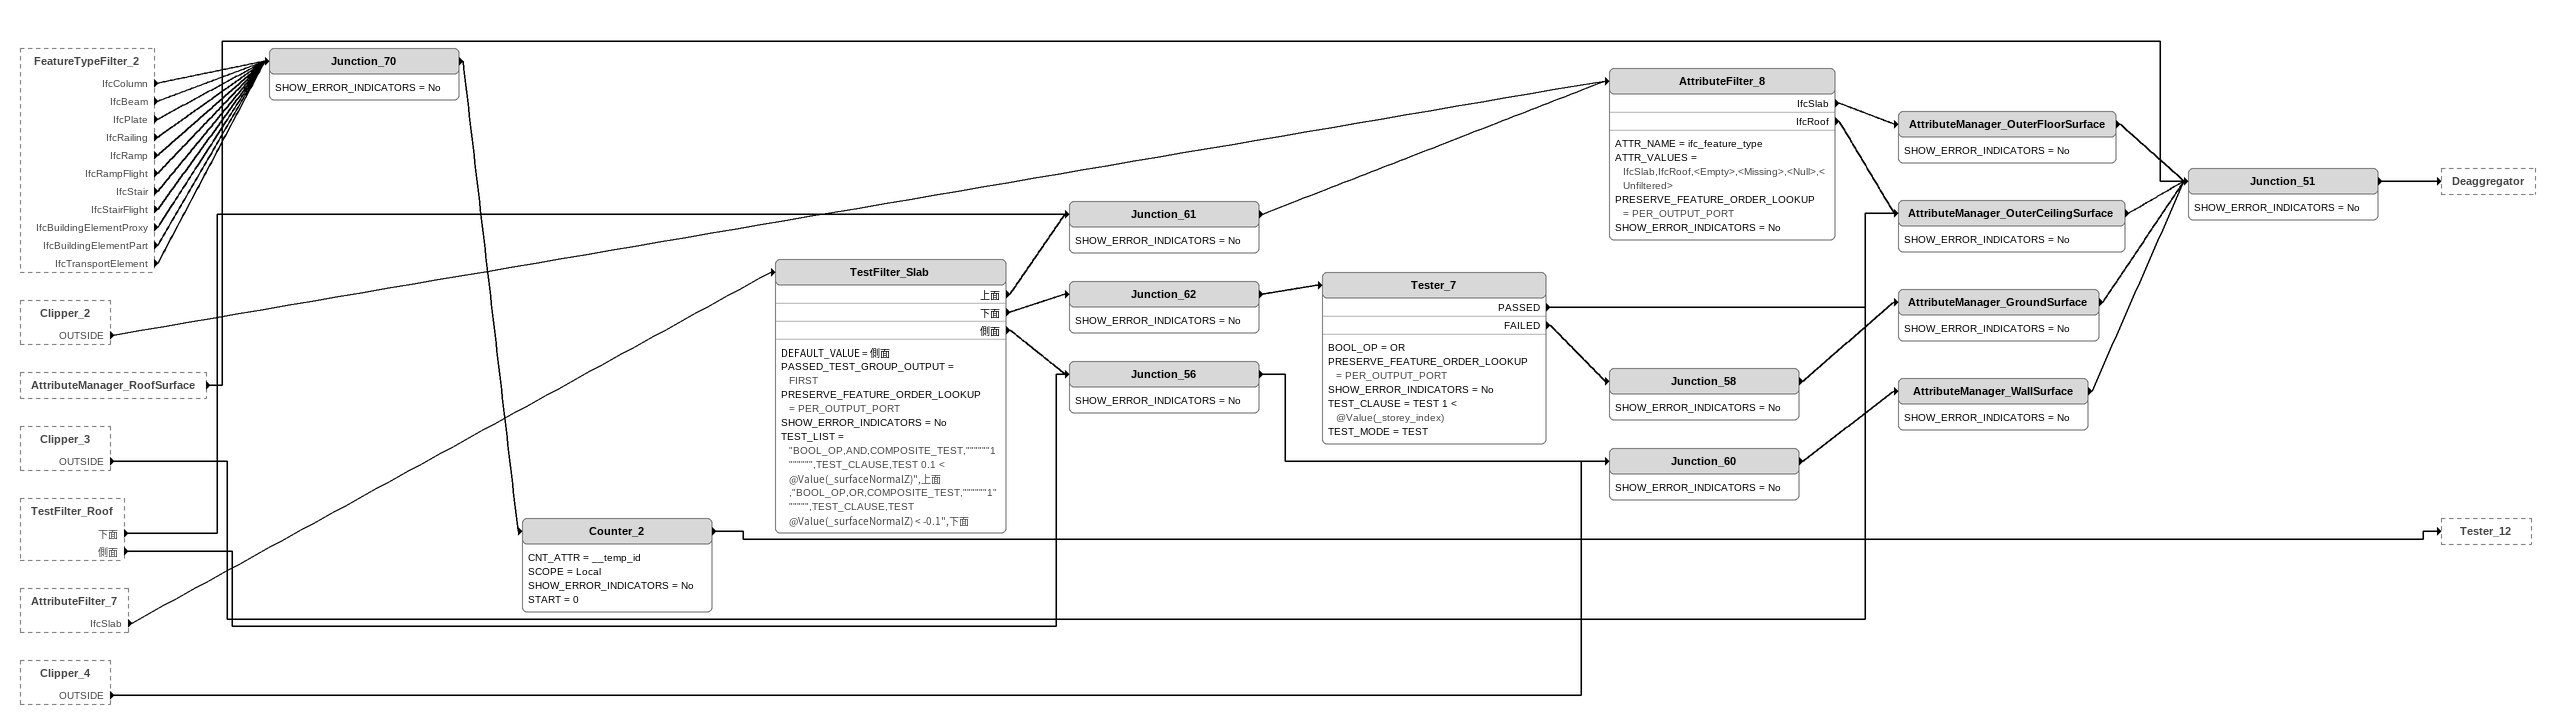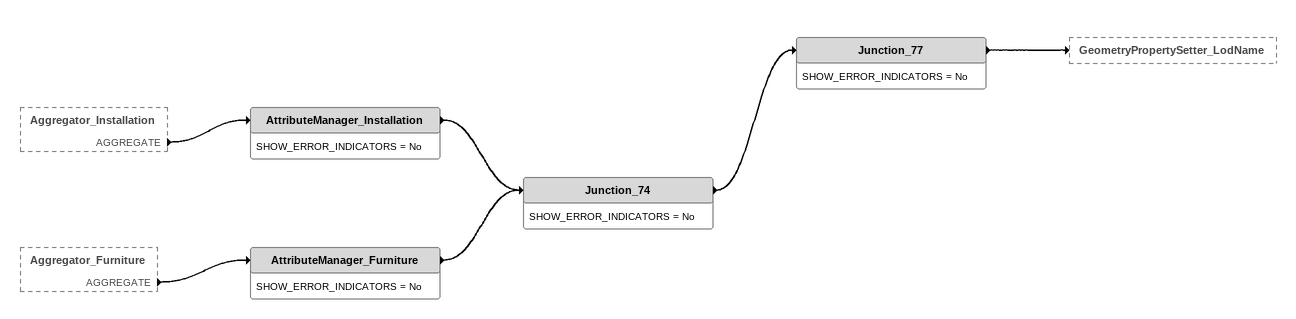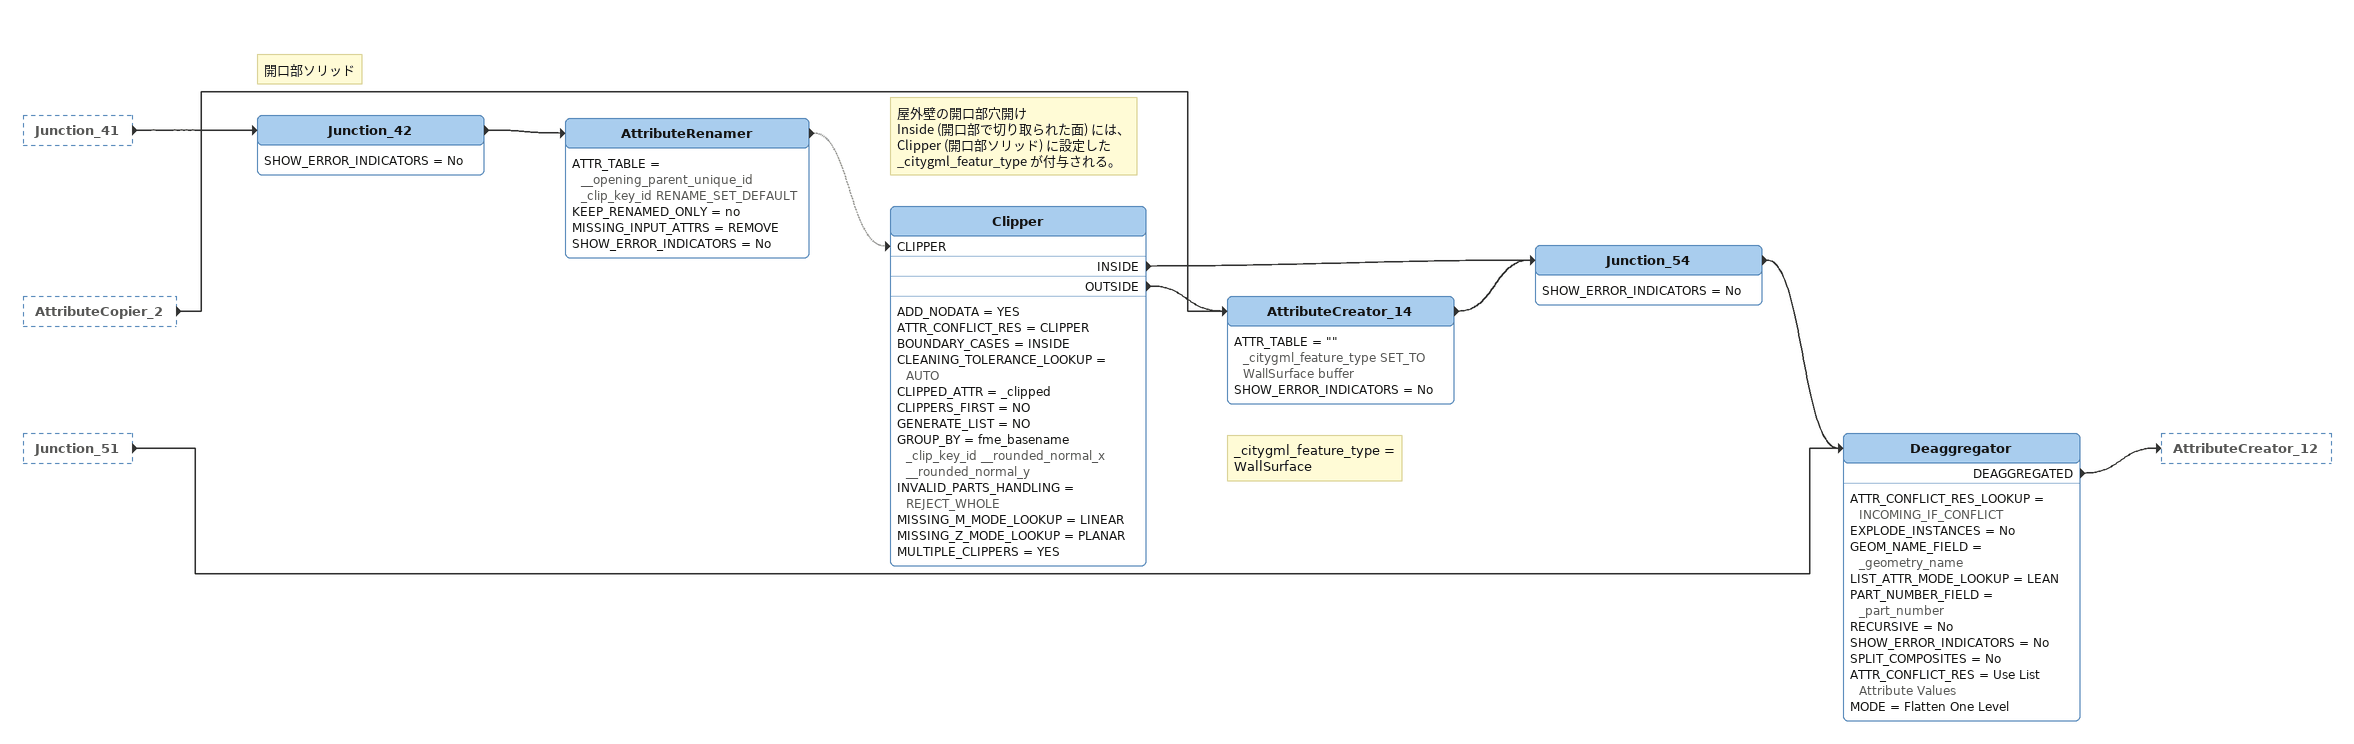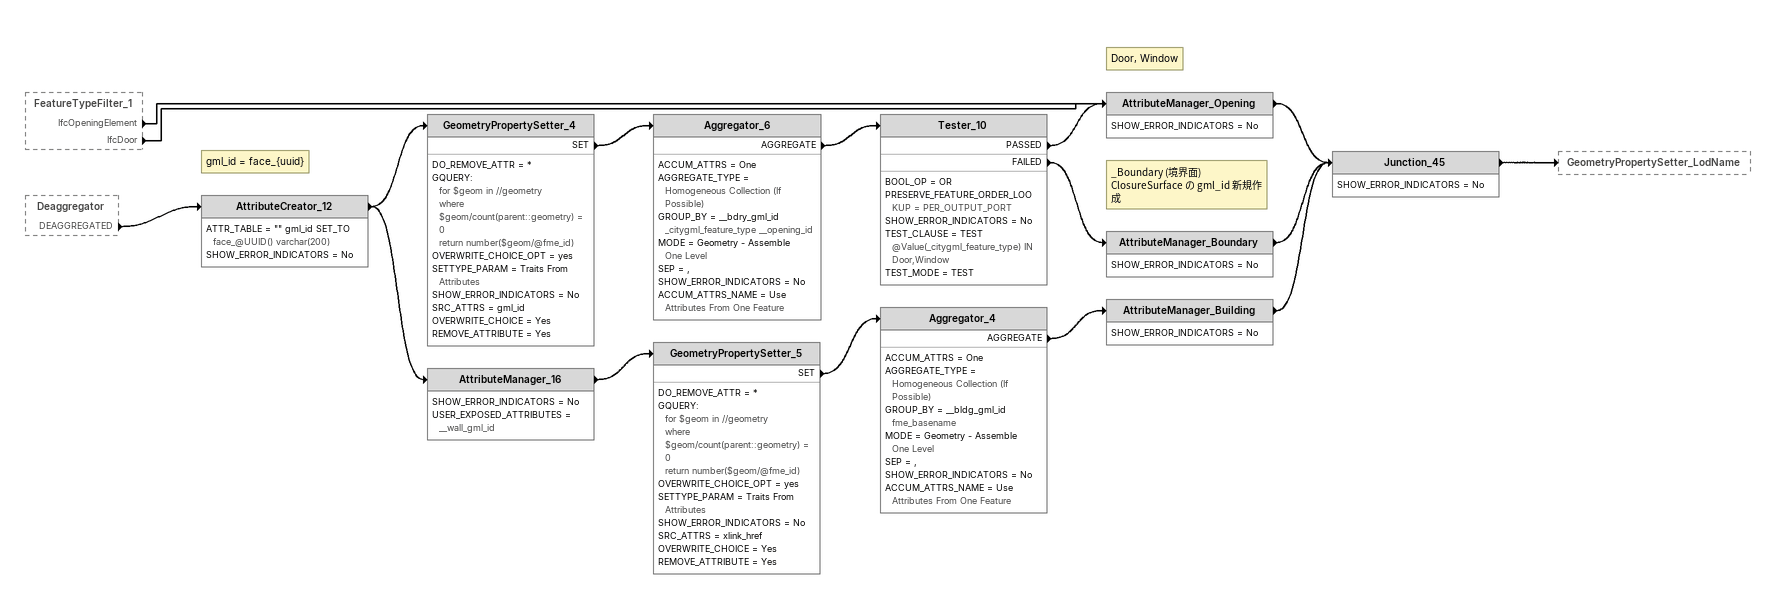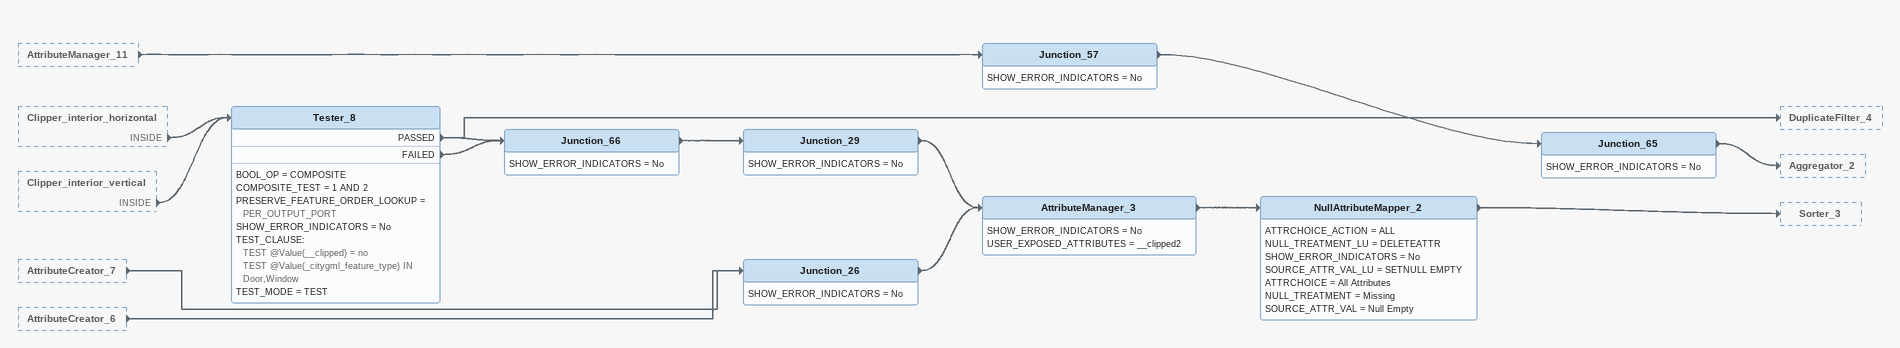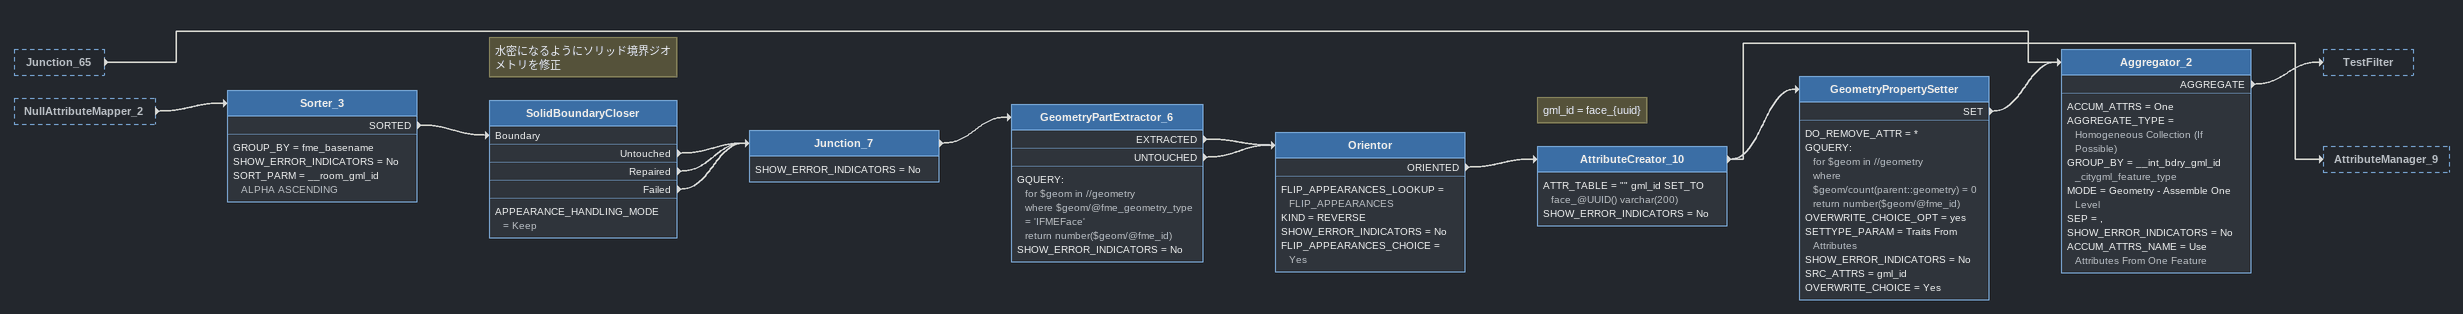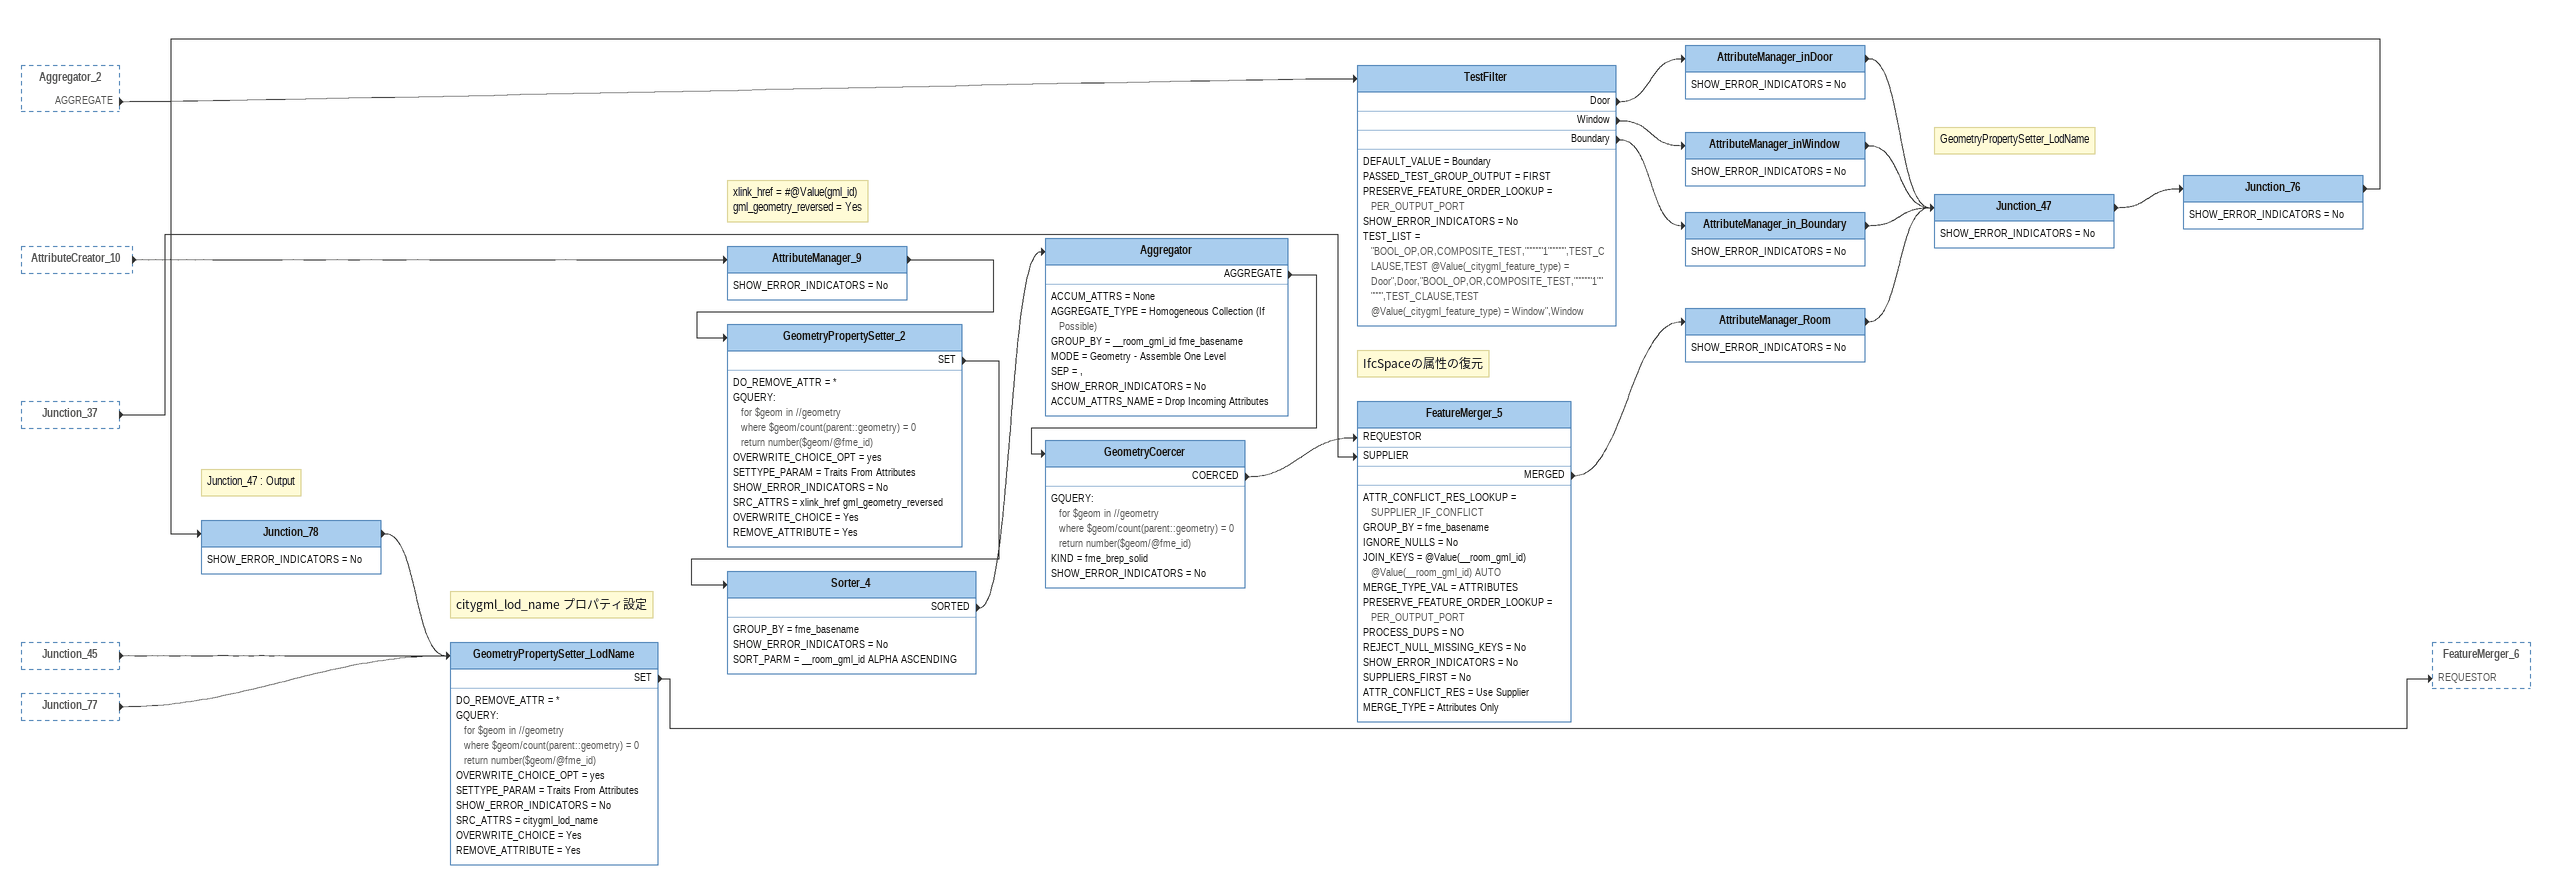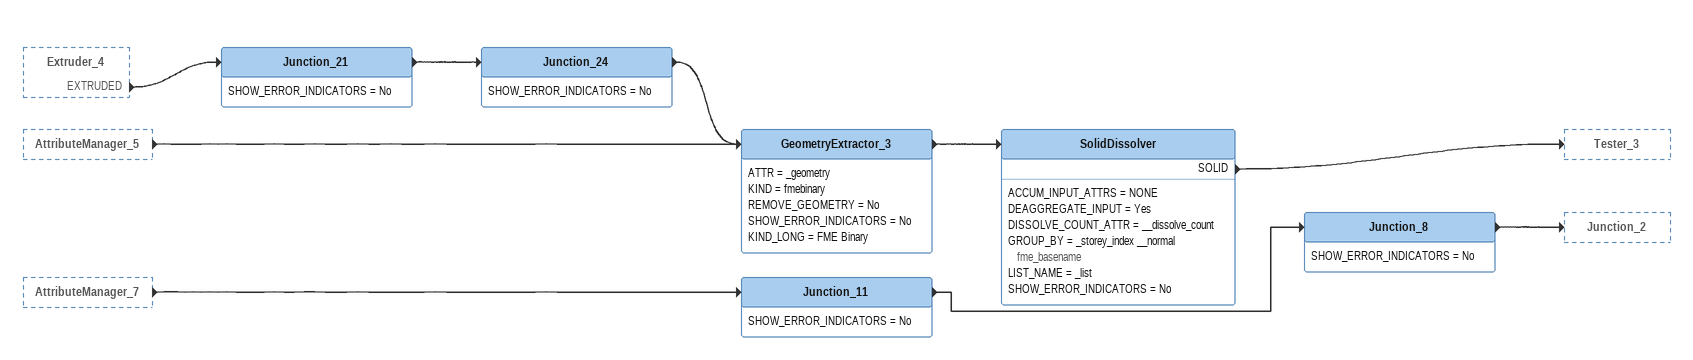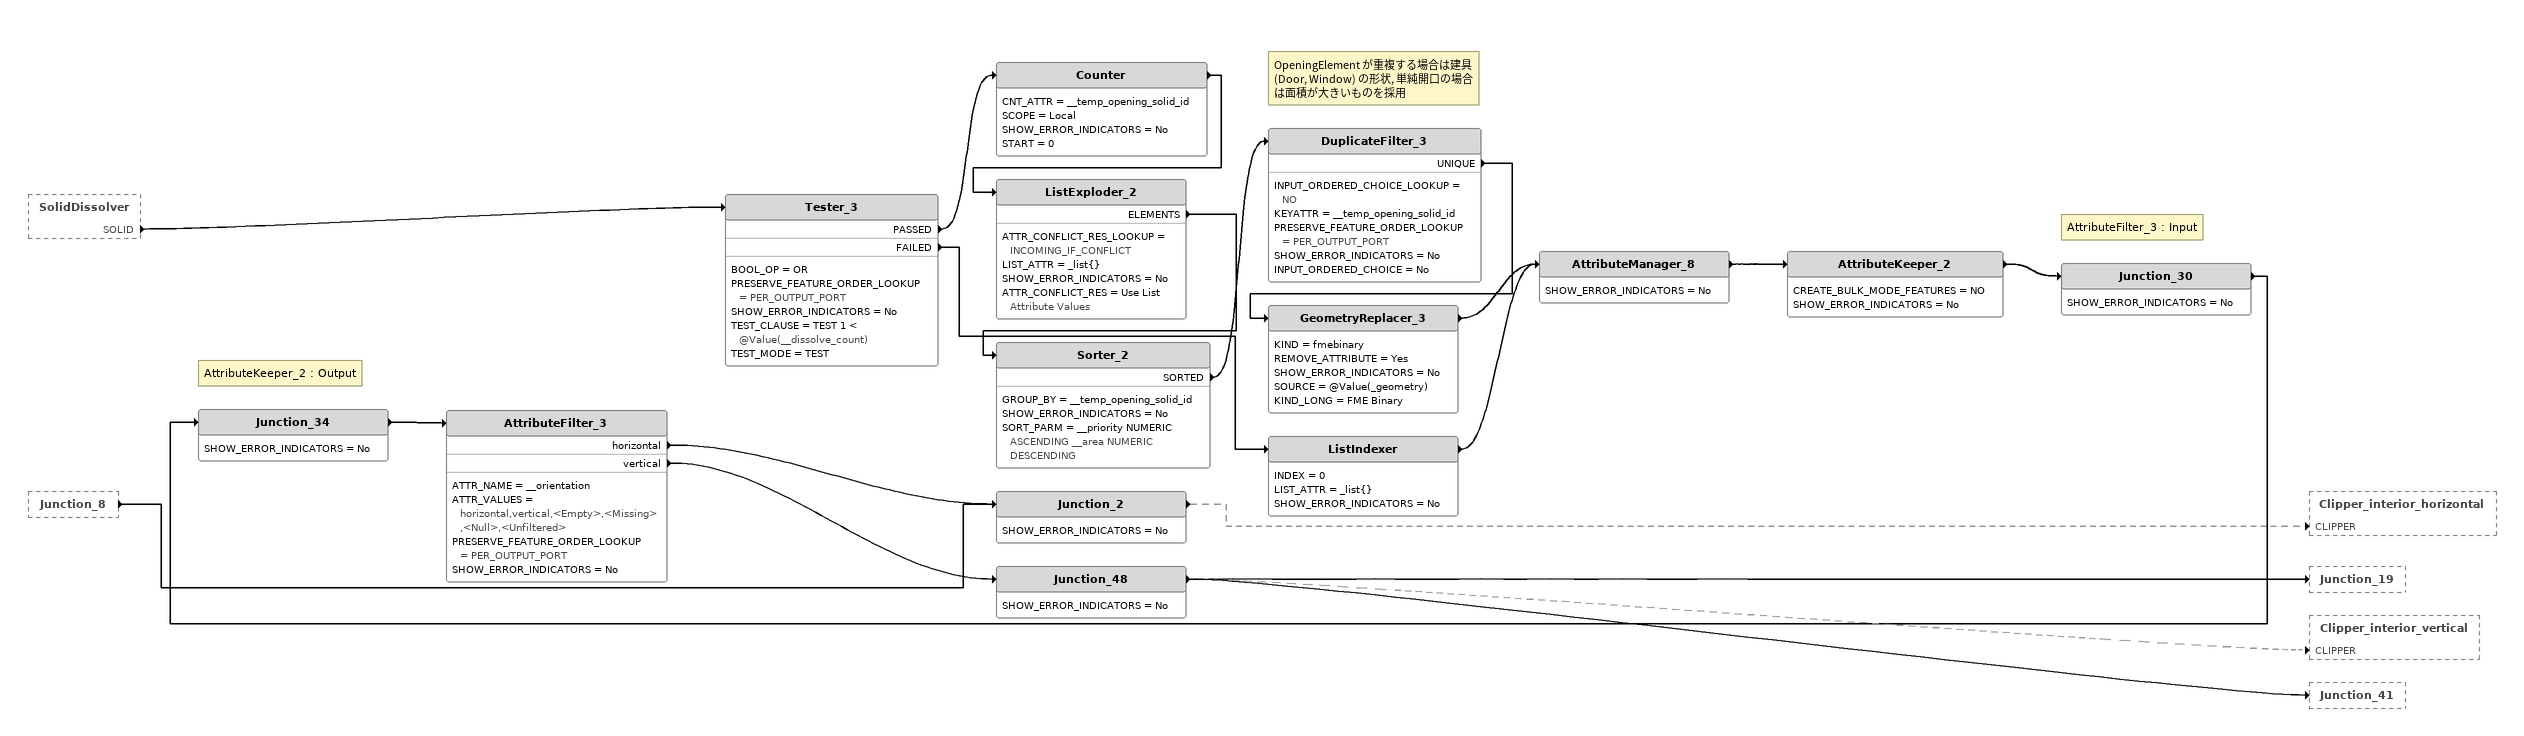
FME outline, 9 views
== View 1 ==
FeatureTypeFilter_2 [outside]
    IfcColumn -> Junction_70
    IfcBeam -> Junction_70
    IfcPlate -> Junction_70
    IfcRailing -> Junction_70
    IfcRamp -> Junction_70
    IfcRampFlight -> Junction_70
    IfcStair -> Junction_70
    IfcStairFlight -> Junction_70
    IfcBuildingElementProxy -> Junction_70
    IfcBuildingElementPart -> Junction_70
    IfcTransportElement -> Junction_70
Clipper_2 [outside]
    OUTSIDE -> AttributeFilter_8
AttributeManager_RoofSurface [outside]
    -> Junction_51
Clipper_3 [outside]
    OUTSIDE -> AttributeManager_OuterCeilingSurface
TestFilter_Roof [outside]
    下面 -> Junction_61
    側面 -> Junction_56
AttributeFilter_7 [outside]
    IfcSlab -> TestFilter_Slab
Clipper_4 [outside]
    OUTSIDE -> Junction_60
TestFilter_Slab
    DEFAULT_VALUE = 側面
    PASSED_TEST_GROUP_OUTPUT = FIRST
    PRESERVE_FEATURE_ORDER_LOOKUP = PER_OUTPUT_PORT
    SHOW_ERROR_INDICATORS = No
    TEST_LIST = "BOOL_OP,AND,COMPOSITE_TEST,""""""1"""""",TEST_CLAUSE,TEST 0.1 < @Value(_surfaceNormalZ)",上面,"BOOL_OP,OR,COMPOSITE_TEST,""""""1"""""",TEST_CLAUSE,TEST @Value(_surfaceNormalZ) < -0.1",下面
    上面 -> Junction_61
    下面 -> Junction_62
    側面 -> Junction_56
Junction_61
    SHOW_ERROR_INDICATORS = No
    -> AttributeFilter_8
AttributeFilter_8
    ATTR_NAME = ifc_feature_type
    ATTR_VALUES = IfcSlab,IfcRoof,<Empty>,<Missing>,<Null>,<Unfiltered>
    PRESERVE_FEATURE_ORDER_LOOKUP = PER_OUTPUT_PORT
    SHOW_ERROR_INDICATORS = No
    IfcSlab -> AttributeManager_OuterFloorSurface
    IfcRoof -> AttributeManager_OuterCeilingSurface
AttributeManager_OuterFloorSurface
    SHOW_ERROR_INDICATORS = No
    -> Junction_51
Junction_62
    SHOW_ERROR_INDICATORS = No
    -> Tester_7
Tester_7
    BOOL_OP = OR
    PRESERVE_FEATURE_ORDER_LOOKUP = PER_OUTPUT_PORT
    SHOW_ERROR_INDICATORS = No
    TEST_CLAUSE = TEST 1 < @Value(_storey_index)
    TEST_MODE = TEST
    PASSED -> AttributeManager_OuterCeilingSurface
    FAILED -> Junction_58
AttributeManager_OuterCeilingSurface
    SHOW_ERROR_INDICATORS = No
    -> Junction_51
Junction_58
    SHOW_ERROR_INDICATORS = No
    -> AttributeManager_GroundSurface
AttributeManager_GroundSurface
    SHOW_ERROR_INDICATORS = No
    -> Junction_51
Junction_56
    SHOW_ERROR_INDICATORS = No
    -> Junction_60
Junction_60
    SHOW_ERROR_INDICATORS = No
    -> AttributeManager_WallSurface
AttributeManager_WallSurface
    SHOW_ERROR_INDICATORS = No
    -> Junction_51
Junction_51
    SHOW_ERROR_INDICATORS = No
    -> Deaggregator
Junction_70
    SHOW_ERROR_INDICATORS = No
    -> Counter_2
Counter_2
    CNT_ATTR = __temp_id
    SCOPE = Local
    SHOW_ERROR_INDICATORS = No
    START = 0
    -> Tester_12

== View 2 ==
Aggregator_Installation [outside]
    AGGREGATE -> AttributeManager_Installation
Aggregator_Furniture [outside]
    AGGREGATE -> AttributeManager_Furniture
AttributeManager_Installation
    SHOW_ERROR_INDICATORS = No
    -> Junction_74
AttributeManager_Furniture
    SHOW_ERROR_INDICATORS = No
    -> Junction_74
Junction_74
    SHOW_ERROR_INDICATORS = No
    -> Junction_77
Junction_77
    SHOW_ERROR_INDICATORS = No
    -> GeometryPropertySetter_LodName

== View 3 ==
Junction_41 [outside]
    -> Junction_42
AttributeCopier_2 [outside]
    -> AttributeCreator_14
Junction_51 [outside]
    -> Deaggregator
Note: 開口部ソリッド
Junction_42
    SHOW_ERROR_INDICATORS = No
    -> AttributeRenamer
AttributeRenamer
    ATTR_TABLE = __opening_parent_unique_id _clip_key_id RENAME_SET_DEFAULT
    KEEP_RENAMED_ONLY = no
    MISSING_INPUT_ATTRS = REMOVE
    SHOW_ERROR_INDICATORS = No
    -> Clipper [CLIPPER] [off]
Note: 屋外壁の開口部穴開け / Inside (開口部で切り取られた面) には、Clipper (開口部ソリッド) に設定した _citygml_featur_type が付与される。
Clipper
    ADD_NODATA = YES
    ATTR_CONFLICT_RES = CLIPPER
    BOUNDARY_CASES = INSIDE
    CLEANING_TOLERANCE_LOOKUP = AUTO
    CLIPPED_ATTR = _clipped
    CLIPPERS_FIRST = NO
    GENERATE_LIST = NO
    GROUP_BY = fme_basename _clip_key_id __rounded_normal_x __rounded_normal_y
    INVALID_PARTS_HANDLING = REJECT_WHOLE
    MISSING_M_MODE_LOOKUP = LINEAR
    MISSING_Z_MODE_LOOKUP = PLANAR
    MULTIPLE_CLIPPERS = YES
    INSIDE -> Junction_54
    OUTSIDE -> AttributeCreator_14
Note: _citygml_feature_type = WallSurface
AttributeCreator_14
    ATTR_TABLE = "" _citygml_feature_type SET_TO WallSurface buffer
    SHOW_ERROR_INDICATORS = No
    -> Junction_54
Junction_54
    SHOW_ERROR_INDICATORS = No
    -> Deaggregator
Deaggregator
    ATTR_CONFLICT_RES_LOOKUP = INCOMING_IF_CONFLICT
    EXPLODE_INSTANCES = No
    GEOM_NAME_FIELD = _geometry_name
    LIST_ATTR_MODE_LOOKUP = LEAN
    PART_NUMBER_FIELD = _part_number
    RECURSIVE = No
    SHOW_ERROR_INDICATORS = No
    SPLIT_COMPOSITES = No
    ATTR_CONFLICT_RES = Use List Attribute Values
    MODE = Flatten One Level
    DEAGGREGATED -> AttributeCreator_12

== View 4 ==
FeatureTypeFilter_1 [outside]
    IfcOpeningElement -> AttributeManager_Opening
    IfcDoor -> AttributeManager_Opening
Deaggregator [outside]
    DEAGGREGATED -> AttributeCreator_12
Note: gml_id = face_{uuid}
AttributeCreator_12
    ATTR_TABLE = "" gml_id SET_TO face_@UUID() varchar(200)
    SHOW_ERROR_INDICATORS = No
    -> AttributeManager_16
    -> GeometryPropertySetter_4
GeometryPropertySetter_4
    DO_REMOVE_ATTR = *
    GQUERY:
      for $geom in //geometry
      where $geom/count(parent::geometry) = 0
      return number($geom/@fme_id)
    OVERWRITE_CHOICE_OPT = yes
    SETTYPE_PARAM = Traits From Attributes
    SHOW_ERROR_INDICATORS = No
    SRC_ATTRS = gml_id
    OVERWRITE_CHOICE = Yes
    REMOVE_ATTRIBUTE = Yes
    SET -> Aggregator_6
Aggregator_6
    ACCUM_ATTRS = One
    AGGREGATE_TYPE = Homogeneous Collection (If Possible)
    GROUP_BY = __bdry_gml_id _citygml_feature_type __opening_id
    MODE = Geometry - Assemble One Level
    SEP = ,
    SHOW_ERROR_INDICATORS = No
    ACCUM_ATTRS_NAME = Use Attributes From One Feature
    AGGREGATE -> Tester_10
Tester_10
    BOOL_OP = OR
    PRESERVE_FEATURE_ORDER_LOOKUP = PER_OUTPUT_PORT
    SHOW_ERROR_INDICATORS = No
    TEST_CLAUSE = TEST @Value(_citygml_feature_type) IN Door,Window
    TEST_MODE = TEST
    PASSED -> AttributeManager_Opening
    FAILED -> AttributeManager_Boundary
Note: Door, Window
AttributeManager_Opening
    SHOW_ERROR_INDICATORS = No
    -> Junction_45
Note: _Boundary (境界面) / ClosureSurface の gml_id 新規作成
AttributeManager_Boundary
    SHOW_ERROR_INDICATORS = No
    -> Junction_45
AttributeManager_16
    SHOW_ERROR_INDICATORS = No
    USER_EXPOSED_ATTRIBUTES = __wall_gml_id
    -> GeometryPropertySetter_5
GeometryPropertySetter_5
    DO_REMOVE_ATTR = *
    GQUERY:
      for $geom in //geometry
      where $geom/count(parent::geometry) = 0
      return number($geom/@fme_id)
    OVERWRITE_CHOICE_OPT = yes
    SETTYPE_PARAM = Traits From Attributes
    SHOW_ERROR_INDICATORS = No
    SRC_ATTRS = xlink_href
    OVERWRITE_CHOICE = Yes
    REMOVE_ATTRIBUTE = Yes
    SET -> Aggregator_4
Aggregator_4
    ACCUM_ATTRS = One
    AGGREGATE_TYPE = Homogeneous Collection (If Possible)
    GROUP_BY = __bldg_gml_id fme_basename
    MODE = Geometry - Assemble One Level
    SEP = ,
    SHOW_ERROR_INDICATORS = No
    ACCUM_ATTRS_NAME = Use Attributes From One Feature
    AGGREGATE -> AttributeManager_Building
AttributeManager_Building
    SHOW_ERROR_INDICATORS = No
    -> Junction_45
Junction_45
    SHOW_ERROR_INDICATORS = No
    -> GeometryPropertySetter_LodName

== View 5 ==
AttributeManager_11 [outside]
    -> Junction_57
Clipper_interior_horizontal [outside]
    INSIDE -> Tester_8
Clipper_interior_vertical [outside]
    INSIDE -> Tester_8
AttributeCreator_7 [outside]
    -> Junction_26
AttributeCreator_6 [outside]
    -> Junction_26
Tester_8
    BOOL_OP = COMPOSITE
    COMPOSITE_TEST = 1 AND 2
    PRESERVE_FEATURE_ORDER_LOOKUP = PER_OUTPUT_PORT
    SHOW_ERROR_INDICATORS = No
    TEST_CLAUSE:
      TEST @Value(__clipped) = no
      TEST @Value(_citygml_feature_type) IN Door,Window
    TEST_MODE = TEST
    PASSED -> DuplicateFilter_4
    PASSED -> Junction_66
    FAILED -> Junction_66
Junction_57
    SHOW_ERROR_INDICATORS = No
    -> Junction_65
Junction_65
    SHOW_ERROR_INDICATORS = No
    -> Aggregator_2
Junction_66
    SHOW_ERROR_INDICATORS = No
    -> Junction_29
Junction_29
    SHOW_ERROR_INDICATORS = No
    -> AttributeManager_3
Junction_26
    SHOW_ERROR_INDICATORS = No
    -> AttributeManager_3
AttributeManager_3
    SHOW_ERROR_INDICATORS = No
    USER_EXPOSED_ATTRIBUTES = __clipped2
    -> NullAttributeMapper_2
NullAttributeMapper_2
    ATTRCHOICE_ACTION = ALL
    NULL_TREATMENT_LU = DELETEATTR
    SHOW_ERROR_INDICATORS = No
    SOURCE_ATTR_VAL_LU = SETNULL EMPTY
    ATTRCHOICE = All Attributes
    NULL_TREATMENT = Missing
    SOURCE_ATTR_VAL = Null Empty
    -> Sorter_3

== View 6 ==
Junction_65 [outside]
    -> Aggregator_2
NullAttributeMapper_2 [outside]
    -> Sorter_3
Sorter_3
    GROUP_BY = fme_basename
    SHOW_ERROR_INDICATORS = No
    SORT_PARM = __room_gml_id ALPHA ASCENDING
    SORTED -> SolidBoundaryCloser [Boundary]
Note: 水密になるようにソリッド境界ジオメトリを修正
SolidBoundaryCloser
    APPEARANCE_HANDLING_MODE = Keep
    Untouched -> Junction_7
    Repaired -> Junction_7
    Failed -> Junction_7
Junction_7
    SHOW_ERROR_INDICATORS = No
    -> GeometryPartExtractor_6
GeometryPartExtractor_6
    GQUERY:
      for $geom in //geometry
      where $geom/@fme_geometry_type = 'IFMEFace'
      return number($geom/@fme_id)
    SHOW_ERROR_INDICATORS = No
    EXTRACTED -> Orientor
    UNTOUCHED -> Orientor
Orientor
    FLIP_APPEARANCES_LOOKUP = FLIP_APPEARANCES
    KIND = REVERSE
    SHOW_ERROR_INDICATORS = No
    FLIP_APPEARANCES_CHOICE = Yes
    ORIENTED -> AttributeCreator_10
Note: gml_id = face_{uuid}
AttributeCreator_10
    ATTR_TABLE = "" gml_id SET_TO face_@UUID() varchar(200)
    SHOW_ERROR_INDICATORS = No
    -> GeometryPropertySetter
    -> AttributeManager_9
GeometryPropertySetter
    DO_REMOVE_ATTR = *
    GQUERY:
      for $geom in //geometry
      where $geom/count(parent::geometry) = 0
      return number($geom/@fme_id)
    OVERWRITE_CHOICE_OPT = yes
    SETTYPE_PARAM = Traits From Attributes
    SHOW_ERROR_INDICATORS = No
    SRC_ATTRS = gml_id
    OVERWRITE_CHOICE = Yes
    SET -> Aggregator_2
Aggregator_2
    ACCUM_ATTRS = One
    AGGREGATE_TYPE = Homogeneous Collection (If Possible)
    GROUP_BY = __int_bdry_gml_id _citygml_feature_type
    MODE = Geometry - Assemble One Level
    SEP = ,
    SHOW_ERROR_INDICATORS = No
    ACCUM_ATTRS_NAME = Use Attributes From One Feature
    AGGREGATE -> TestFilter

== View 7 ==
Aggregator_2 [outside]
    AGGREGATE -> TestFilter
AttributeCreator_10 [outside]
    -> AttributeManager_9
Junction_37 [outside]
    -> FeatureMerger_5 [SUPPLIER]
Junction_45 [outside]
    -> GeometryPropertySetter_LodName
Junction_77 [outside]
    -> GeometryPropertySetter_LodName
TestFilter
    DEFAULT_VALUE = Boundary
    PASSED_TEST_GROUP_OUTPUT = FIRST
    PRESERVE_FEATURE_ORDER_LOOKUP = PER_OUTPUT_PORT
    SHOW_ERROR_INDICATORS = No
    TEST_LIST = "BOOL_OP,OR,COMPOSITE_TEST,""""""1"""""",TEST_CLAUSE,TEST @Value(_citygml_feature_type) = Door",Door,"BOOL_OP,OR,COMPOSITE_TEST,""""""1"""""",TEST_CLAUSE,TEST @Value(_citygml_feature_type) = Window",Window
    Door -> AttributeManager_inDoor
    Window -> AttributeManager_inWindow
    Boundary -> AttributeManager_in_Boundary
AttributeManager_inDoor
    SHOW_ERROR_INDICATORS = No
    -> Junction_47
AttributeManager_inWindow
    SHOW_ERROR_INDICATORS = No
    -> Junction_47
AttributeManager_in_Boundary
    SHOW_ERROR_INDICATORS = No
    -> Junction_47
Note: xlink_href = #@Value(gml_id) / gml_geometry_reversed = Yes
AttributeManager_9
    SHOW_ERROR_INDICATORS = No
    -> GeometryPropertySetter_2
GeometryPropertySetter_2
    DO_REMOVE_ATTR = *
    GQUERY:
      for $geom in //geometry
      where $geom/count(parent::geometry) = 0
      return number($geom/@fme_id)
    OVERWRITE_CHOICE_OPT = yes
    SETTYPE_PARAM = Traits From Attributes
    SHOW_ERROR_INDICATORS = No
    SRC_ATTRS = xlink_href gml_geometry_reversed
    OVERWRITE_CHOICE = Yes
    REMOVE_ATTRIBUTE = Yes
    SET -> Sorter_4
Sorter_4
    GROUP_BY = fme_basename
    SHOW_ERROR_INDICATORS = No
    SORT_PARM = __room_gml_id ALPHA ASCENDING
    SORTED -> Aggregator
Aggregator
    ACCUM_ATTRS = None
    AGGREGATE_TYPE = Homogeneous Collection (If Possible)
    GROUP_BY = __room_gml_id fme_basename
    MODE = Geometry - Assemble One Level
    SEP = ,
    SHOW_ERROR_INDICATORS = No
    ACCUM_ATTRS_NAME = Drop Incoming Attributes
    AGGREGATE -> GeometryCoercer
GeometryCoercer
    GQUERY:
      for $geom in //geometry
      where $geom/count(parent::geometry) = 0
      return number($geom/@fme_id)
    KIND = fme_brep_solid
    SHOW_ERROR_INDICATORS = No
    COERCED -> FeatureMerger_5 [REQUESTOR]
Note: IfcSpaceの属性の復元
FeatureMerger_5
    ATTR_CONFLICT_RES_LOOKUP = SUPPLIER_IF_CONFLICT
    GROUP_BY = fme_basename
    IGNORE_NULLS = No
    JOIN_KEYS = @Value(__room_gml_id) @Value(__room_gml_id) AUTO
    MERGE_TYPE_VAL = ATTRIBUTES
    PRESERVE_FEATURE_ORDER_LOOKUP = PER_OUTPUT_PORT
    PROCESS_DUPS = NO
    REJECT_NULL_MISSING_KEYS = No
    SHOW_ERROR_INDICATORS = No
    SUPPLIERS_FIRST = No
    ATTR_CONFLICT_RES = Use Supplier
    MERGE_TYPE = Attributes Only
    MERGED -> AttributeManager_Room
AttributeManager_Room
    SHOW_ERROR_INDICATORS = No
    -> Junction_47
Junction_47
    SHOW_ERROR_INDICATORS = No
    -> Junction_76
Note: GeometryPropertySetter_LodName
Junction_76
    SHOW_ERROR_INDICATORS = No
    -> Junction_78
Note: Junction_47 : Output
Junction_78
    SHOW_ERROR_INDICATORS = No
    -> GeometryPropertySetter_LodName
Note: citygml_lod_name プロパティ設定
GeometryPropertySetter_LodName
    DO_REMOVE_ATTR = *
    GQUERY:
      for $geom in //geometry
      where $geom/count(parent::geometry) = 0
      return number($geom/@fme_id)
    OVERWRITE_CHOICE_OPT = yes
    SETTYPE_PARAM = Traits From Attributes
    SHOW_ERROR_INDICATORS = No
    SRC_ATTRS = citygml_lod_name
    OVERWRITE_CHOICE = Yes
    REMOVE_ATTRIBUTE = Yes
    SET -> FeatureMerger_6 [REQUESTOR]

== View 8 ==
Extruder_4 [outside]
    EXTRUDED -> Junction_21
AttributeManager_5 [outside]
    -> GeometryExtractor_3
AttributeManager_7 [outside]
    -> Junction_11
Junction_11
    SHOW_ERROR_INDICATORS = No
    -> Junction_8
Junction_8
    SHOW_ERROR_INDICATORS = No
    -> Junction_2
Junction_21
    SHOW_ERROR_INDICATORS = No
    -> Junction_24
Junction_24
    SHOW_ERROR_INDICATORS = No
    -> GeometryExtractor_3
GeometryExtractor_3
    ATTR = _geometry
    KIND = fmebinary
    REMOVE_GEOMETRY = No
    SHOW_ERROR_INDICATORS = No
    KIND_LONG = FME Binary
    -> SolidDissolver
SolidDissolver
    ACCUM_INPUT_ATTRS = NONE
    DEAGGREGATE_INPUT = Yes
    DISSOLVE_COUNT_ATTR = __dissolve_count
    GROUP_BY = _storey_index __normal fme_basename
    LIST_NAME = _list
    SHOW_ERROR_INDICATORS = No
    SOLID -> Tester_3

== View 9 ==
SolidDissolver [outside]
    SOLID -> Tester_3
Junction_8 [outside]
    -> Junction_2
Tester_3
    BOOL_OP = OR
    PRESERVE_FEATURE_ORDER_LOOKUP = PER_OUTPUT_PORT
    SHOW_ERROR_INDICATORS = No
    TEST_CLAUSE = TEST 1 < @Value(__dissolve_count)
    TEST_MODE = TEST
    PASSED -> Counter
    FAILED -> ListIndexer
Counter
    CNT_ATTR = __temp_opening_solid_id
    SCOPE = Local
    SHOW_ERROR_INDICATORS = No
    START = 0
    -> ListExploder_2
ListExploder_2
    ATTR_CONFLICT_RES_LOOKUP = INCOMING_IF_CONFLICT
    LIST_ATTR = _list{}
    SHOW_ERROR_INDICATORS = No
    ATTR_CONFLICT_RES = Use List Attribute Values
    ELEMENTS -> Sorter_2
Sorter_2
    GROUP_BY = __temp_opening_solid_id
    SHOW_ERROR_INDICATORS = No
    SORT_PARM = __priority NUMERIC ASCENDING __area NUMERIC DESCENDING
    SORTED -> DuplicateFilter_3
Note: OpeningElement が重複する場合は建具 (Door, Window) の形状, 単純開口の場合は面積が大きいものを採用
DuplicateFilter_3
    INPUT_ORDERED_CHOICE_LOOKUP = NO
    KEYATTR = __temp_opening_solid_id
    PRESERVE_FEATURE_ORDER_LOOKUP = PER_OUTPUT_PORT
    SHOW_ERROR_INDICATORS = No
    INPUT_ORDERED_CHOICE = No
    UNIQUE -> GeometryReplacer_3
GeometryReplacer_3
    KIND = fmebinary
    REMOVE_ATTRIBUTE = Yes
    SHOW_ERROR_INDICATORS = No
    SOURCE = @Value(_geometry)
    KIND_LONG = FME Binary
    -> AttributeManager_8
ListIndexer
    INDEX = 0
    LIST_ATTR = _list{}
    SHOW_ERROR_INDICATORS = No
    -> AttributeManager_8
AttributeManager_8
    SHOW_ERROR_INDICATORS = No
    -> AttributeKeeper_2
AttributeKeeper_2
    CREATE_BULK_MODE_FEATURES = NO
    SHOW_ERROR_INDICATORS = No
    -> Junction_30
Note: AttributeFilter_3 : Input
Junction_30
    SHOW_ERROR_INDICATORS = No
    -> Junction_34
Note: AttributeKeeper_2 : Output
Junction_34
    SHOW_ERROR_INDICATORS = No
    -> AttributeFilter_3
AttributeFilter_3
    ATTR_NAME = __orientation
    ATTR_VALUES = horizontal,vertical,<Empty>,<Missing>,<Null>,<Unfiltered>
    PRESERVE_FEATURE_ORDER_LOOKUP = PER_OUTPUT_PORT
    SHOW_ERROR_INDICATORS = No
    horizontal -> Junction_2
    vertical -> Junction_48
Junction_2
    SHOW_ERROR_INDICATORS = No
    -> Clipper_interior_horizontal [CLIPPER] [off]
Junction_48
    SHOW_ERROR_INDICATORS = No
    -> Junction_19
    -> Clipper_interior_vertical [CLIPPER] [off]
    -> Junction_41
